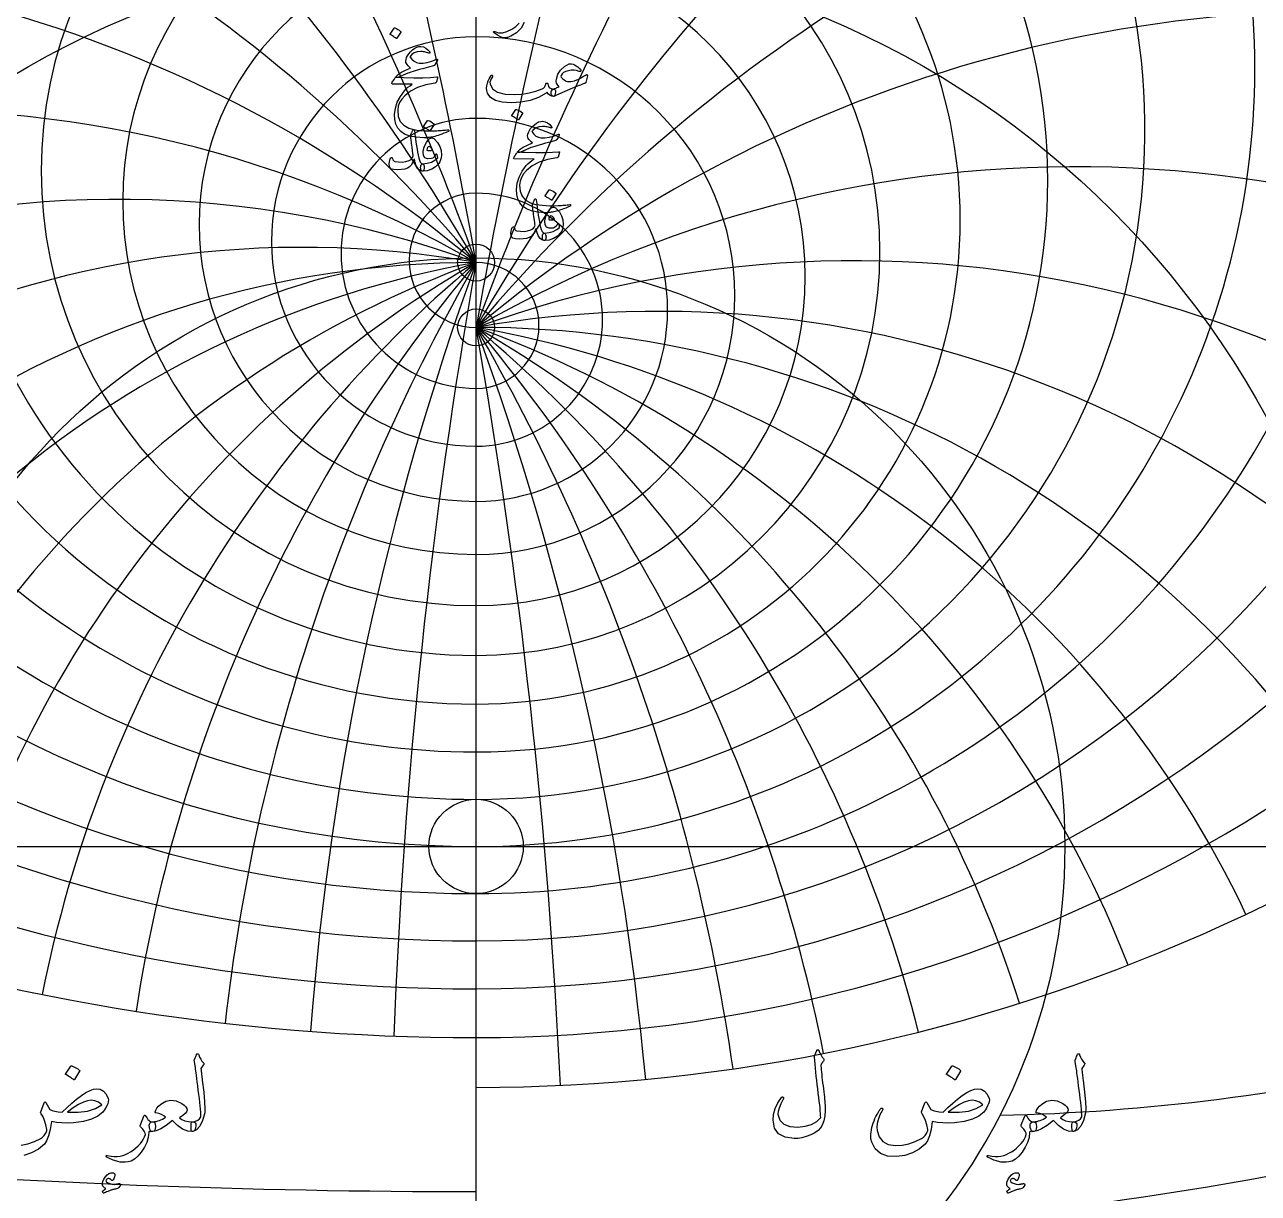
# Model space of a CAD drawing. Header units: millimetres. Extents: x -68 to 68, y -68 to 70.
# Drawn here: x -22 to 38.1, y -16.9 to 40.1 of the extents above; entities that cross this region are included whole.
import ezdxf

# ---------------------------------------------------------------- set-up
doc = ezdxf.new("R2010")
doc.units = ezdxf.units.MM
for name, color, linetype in [('CUT_INNER', 6, 'Continuous'), ('ENGRAVE', 7, 'Continuous'), ('ENGRAVE_FINE', 8, 'Continuous'), ('TEXT', 5, 'Continuous')]:
    doc.layers.add(name, color=color, linetype=linetype)

msp = doc.modelspace()

# ---------------------------------------------------------------- linework, layer by layer
at = {"layer": 'CUT_INNER'}
msp.add_circle((0, 0), 2.3, dxfattribs=at)
at = {"layer": 'ENGRAVE'}
for points in [[(0, -67), (0, 67)], [(0, -67), (0, 67)], [(-67, 0), (0, 0)], [(0, 0), (67, 0)]]:
    msp.add_lwpolyline(points, dxfattribs=at)
for centre, radius in [((0, 0), 67), ((0, 0), 43.8575), ((0, 28.4814), 0.9), ((0, 0), 28.7086), ((0, 25.3211), 0.9)]:
    msp.add_circle(centre, radius, dxfattribs=at)
for centre, radius, start, end in [((0, 37.2405), 30.2941, 104.505507, 270), ((0, 34.9165), 32.6181, 270, 75.563429), ((0, 34.8434), 25.5212, 90, 270), ((0, 32.4871), 27.8775, 270, 90), ((0, 40.2865), 35.6769, 146.343028, 270), ((0, 37.9817), 37.9817, 270, 33.770038), ((0, 32.9555), 21.204, 90, 270), ((0, 30.5529), 23.6066, 270, 90), ((0, 44.1868), 41.8883, 167.806282, 270), ((0, 41.8883), 44.1868, 270, 12.193718), ((0, 31.4794), 17.2293, 90, 270), ((0, 29.0154), 19.6932, 270, 90), ((0, 49.2528), 49.2528, 184.286953, 270), ((0, 30.3464), 13.5111, 90, 270), ((0, 27.8045), 16.053, 270, 90), ((0, 46.948), 51.5576, 270, 355.577514), ((0, 29.508), 9.9814, 90, 270), ((0, 26.8698), 12.6196, 270, 90), ((0, 55.9771), 58.2756, 198.225367, 270), ((0, 28.9308), 6.5843, 90, 270), ((0, 26.1752), 9.3399, 270, 90), ((0, 53.6532), 60.5995, 270, 341.512805), ((0, 28.5927), 3.2716, 90, 270), ((0, 25.6955), 6.1689, 270, 90), ((0, 65.1849), 69.7945, 210.596579, 270), ((0, -19.5266), 48.008, 90, 156), ((0, -19.5266), 48.008, 90, 156), ((0, 25.4139), 3.0674, 270, 90), ((0, 62.8286), 72.1508, 270, 329.039046), ((0, -25.3211), 50.6423, 30, 90), ((0, -25.3211), 50.6423, 30, 90), ((0, 78.366), 85.3124, 221.90416, 270), ((0, 75.9634), 87.715, 270, 317.661513), ((0, 98.5055), 107.8277, 232.445767, 270), ((23.5148, 87.7583), 100.8858, 271.151349, 295.481604)]:
    msp.add_arc(centre, radius, start, end, dxfattribs=at)
at = {"layer": 'ENGRAVE_FINE'}
for centre, radius, start, end in [((-272.2669, -19.5266), 276.4671, 10, 18.091806), ((-272.2669, -19.5266), 276.4671, 10, 18.091806), ((287.2066, -25.3211), 291.6372, 161.709863, 170), ((287.2066, -25.3211), 291.6372, 161.709863, 170), ((-131.9009, -19.5266), 140.366, 20, 36.609636), ((-131.9009, -19.5266), 140.366, 20, 36.609636), ((139.1385, -25.3211), 148.0681, 143.049378, 160), ((139.1385, -25.3211), 148.0681, 143.049378, 160), ((-83.1523, -19.5266), 96.016, 30, 56.062411), ((-83.1523, -19.5266), 96.016, 30, 56.062411), ((87.715, -25.3211), 101.2845, 123.597602, 150), ((87.715, -25.3211), 101.2845, 123.597602, 150), ((-57.2137, -19.5266), 74.6872, 40, 77.154006), ((-57.2137, -19.5266), 74.6872, 40, 77.154006), ((60.3531, -25.3211), 78.7854, 102.828506, 140), ((60.3531, -25.3211), 78.7854, 102.828506, 140), ((-40.2835, -19.5266), 62.67, 50, 100.963041), ((-40.2835, -19.5266), 62.67, 50, 100.963041), ((42.4939, -25.3211), 66.1088, 80.064286, 130), ((42.4939, -25.3211), 66.1088, 80.064286, 130), ((-27.7174, -19.5266), 55.4349, 60, 129.228654), ((-27.7174, -19.5266), 55.4349, 60, 129.228654), ((29.2383, -25.3211), 58.4767, 54.517425, 120), ((29.2383, -25.3211), 58.4767, 54.517425, 120), ((-17.4735, -19.5266), 51.089, 70, 146.227383), ((-17.4735, -19.5266), 51.089, 70, 146.227383), ((-8.4651, -19.5266), 48.7486, 80, 151.570262), ((-8.4651, -19.5266), 48.7486, 80, 151.570262), ((8.4651, -19.5266), 48.7486, 100, 159.774566), ((8.4651, -19.5266), 48.7486, 100, 159.774566), ((17.4735, -19.5266), 51.089, 110, 163.069198), ((17.4735, -19.5266), 51.089, 110, 163.069198), ((27.7174, -19.5266), 55.4349, 120, 166.007335), ((27.7174, -19.5266), 55.4349, 120, 166.007335), ((40.2835, -19.5266), 62.67, 130, 168.679033), ((40.2835, -19.5266), 62.67, 130, 168.679033), ((57.2137, -19.5266), 74.6872, 140, 171.152332), ((57.2137, -19.5266), 74.6872, 140, 171.152332), ((83.1523, -19.5266), 96.016, 150, 173.480554), ((83.1523, -19.5266), 96.016, 150, 173.480554), ((131.9009, -19.5266), 140.366, 160, 175.70718), ((131.9009, -19.5266), 140.366, 160, 175.70718), ((272.2669, -19.5266), 276.4671, 170, 177.869268), ((272.2669, -19.5266), 276.4671, 170, 177.869268), ((18.4323, -25.3211), 53.8924, 41.880809, 110), ((18.4323, -25.3211), 53.8924, 41.880809, 110), ((8.9296, -25.3211), 51.4235, 35.419624, 100), ((8.9296, -25.3211), 51.4235, 35.419624, 100), ((-287.2066, -25.3211), 291.6372, 2.685823, 10), ((-139.1385, -25.3211), 148.0681, 5.410047, 20), ((-87.715, -25.3211), 101.2845, 8.213211, 30), ((-60.3531, -25.3211), 78.7854, 11.140372, 40), ((-42.4939, -25.3211), 66.1088, 14.244026, 50), ((-29.2383, -25.3211), 58.4767, 17.587954, 60), ((-18.4323, -25.3211), 53.8924, 21.252599, 70), ((-8.9296, -25.3211), 51.4235, 25.342886, 80), ((-8.9296, -25.3211), 51.4235, 25.342886, 80), ((-18.4323, -25.3211), 53.8924, 21.252599, 70), ((-29.2383, -25.3211), 58.4767, 17.587954, 60), ((-42.4939, -25.3211), 66.1088, 14.244026, 50), ((-60.3531, -25.3211), 78.7854, 11.140372, 40), ((-87.715, -25.3211), 101.2845, 8.213211, 30), ((-139.1385, -25.3211), 148.0681, 5.410047, 20), ((-287.2066, -25.3211), 291.6372, 2.685823, 10), ((0, 198.8748), 218.4014, 270, 287.690147), ((0, 410.0077), 426.843, 261.109199, 270)]:
    msp.add_arc(centre, radius, start, end, dxfattribs=at)
at = {"layer": 'TEXT'}
for points in [[(-3.9959, 39.9193), (-3.9909, 39.9243), (-3.984, 39.9272), (-3.975, 39.9282), (-3.964, 39.9272), (-3.8864, 39.8958), (-3.8133, 39.8574), (-3.7447, 39.812), (-3.6806, 39.7596), (-3.6743, 39.7516), (-3.6716, 39.7436), (-3.6723, 39.7356), (-3.6766, 39.7276), (-3.8642, 39.4243), (-3.8712, 39.417), (-3.8802, 39.4153), (-3.8911, 39.419), (-3.9041, 39.4283), (-3.9153, 39.4362), (-3.9331, 39.4482), (-3.9573, 39.4642), (-3.9879, 39.4841), (-4.0256, 39.5081), (-4.0708, 39.536), (-4.1234, 39.568), (-4.1835, 39.6039), (-4.1915, 39.6099), (-4.1955, 39.6159), (-4.1955, 39.6219), (-4.1915, 39.6278)], [(-1.8902, 38.392), (-1.8869, 38.3638), (-1.9052, 38.3111), (-1.9448, 38.234), (-2.0059, 38.1325), (-2.0189, 38.116), (-2.0339, 38.1025), (-2.0509, 38.0921), (-2.0698, 38.0846), (-2.3253, 38.0142), (-2.5528, 37.9508), (-2.7524, 37.8945), (-2.9241, 37.8451), (-3.0678, 37.8029), (-3.1836, 37.7682), (-3.2714, 37.741), (-3.3313, 37.7213), (-3.8143, 37.5057), (-3.8482, 37.5032), (-3.8742, 37.5077), (-3.8921, 37.5192), (-3.9021, 37.5377), (-3.9024, 37.5444), (-3.8991, 37.5526), (-3.8924, 37.5624), (-3.8822, 37.5736), (-3.7839, 37.6659), (-3.6367, 37.7632), (-3.4405, 37.8655), (-3.1955, 37.9728), (-3.2622, 38.0297), (-3.3183, 38.0846), (-3.364, 38.1375), (-3.3991, 38.1884), (-3.4208, 38.244), (-3.4261, 38.3111), (-3.4149, 38.3897), (-3.3872, 38.4798), (-3.3422, 38.5736), (-3.2794, 38.6674), (-3.1985, 38.7612), (-3.0997, 38.855), (-2.9922, 38.9361), (-2.8892, 38.9917), (-2.7906, 39.0219), (-2.6966, 39.0267), (-2.5691, 39.001), (-2.454, 38.9478), (-2.3515, 38.8672), (-2.2614, 38.7592), (-2.2534, 38.7457), (-2.2495, 38.7333), (-2.2495, 38.7218), (-2.2534, 38.7113), (-2.2622, 38.7016), (-2.2724, 38.6963), (-2.2841, 38.6956), (-2.2974, 38.6993), (-2.3561, 38.718), (-2.4126, 38.7343), (-2.4669, 38.748), (-2.5189, 38.7592), (-2.5684, 38.7677), (-2.6152, 38.7732), (-2.6593, 38.7757), (-2.7005, 38.7752), (-2.8724, 38.755), (-3.0169, 38.7063), (-3.1339, 38.6292), (-3.2235, 38.5237), (-3.1282, 38.3982), (-3.0219, 38.3051), (-2.9046, 38.2445), (-2.7764, 38.2163), (-2.5855, 38.2143), (-2.3802, 38.2442), (-2.1604, 38.3061), (-1.9261, 38.3999), (-1.9164, 38.4024), (-1.9071, 38.4019), (-1.8984, 38.3984), (-1.8902, 38.392)], [(5.433, 37.5896), (5.3532, 37.2702), (5.3442, 37.2547), (5.3292, 37.2403), (5.3083, 37.2268), (5.2813, 37.2143), (5.2216, 37.1932), (5.1581, 37.1699), (5.0908, 37.1443), (5.0199, 37.1165), (4.9451, 37.0867), (4.8667, 37.0552), (4.7845, 37.0218), (4.6985, 36.9868), (3.7804, 36.5876), (3.7384, 36.5968), (3.7045, 36.6245), (3.6786, 36.6707), (3.6606, 36.7353), (3.6576, 36.8039), (3.6766, 36.862), (3.7175, 36.9097), (3.7804, 36.9469), (3.7882, 36.9505), (3.8038, 36.9573), (3.8271, 36.9675), (3.8582, 36.9808), (3.8968, 36.9971), (3.9425, 37.0162), (3.9956, 37.0381), (4.0558, 37.0626), (3.9782, 37.1422), (3.9291, 37.2293), (3.9084, 37.3239), (3.9161, 37.4259), (3.9929, 37.6687), (4.1237, 37.874), (4.3083, 38.0419), (4.5468, 38.1724), (4.599, 38.1846), (4.6596, 38.1814), (4.7287, 38.1627), (4.8063, 38.1285), (4.8869, 38.0818), (4.961, 38.0297), (5.0286, 37.972), (5.0897, 37.9089), (5.1069, 37.8857), (5.1147, 37.864), (5.1129, 37.8438), (5.1017, 37.8251), (5.0847, 37.8106), (5.0658, 37.8031), (5.0448, 37.8026), (5.0219, 37.8091), (4.9023, 37.8468), (4.7754, 37.864), (4.6409, 37.8608), (4.4989, 37.8371), (4.3704, 37.7986), (4.2684, 37.7473), (4.1928, 37.6829), (4.1436, 37.6055), (4.1386, 37.5711), (4.1516, 37.5317), (4.1826, 37.4873), (4.2315, 37.4379), (4.2873, 37.393), (4.3432, 37.358), (4.3991, 37.3331), (4.455, 37.3181), (4.6224, 37.3139), (4.8013, 37.3491), (4.9917, 37.4237), (5.1935, 37.5377), (5.2152, 37.5514), (5.2364, 37.5646), (5.2571, 37.5773), (5.2773, 37.5896), (5.2968, 37.601), (5.3153, 37.6115), (5.3327, 37.621), (5.3492, 37.6295), (5.3949, 37.6509), (5.424, 37.6514), (5.4368, 37.631), (5.433, 37.5896)], [(-3.5468, 37.5177), (-3.0346, 37.4998), (-2.5918, 37.4978), (-2.2183, 37.5117), (-1.9141, 37.5417), (-1.9048, 37.5428), (-1.8967, 37.5422), (-1.8898, 37.5398), (-1.8842, 37.5357), (-1.8801, 37.5301), (-1.8777, 37.5232), (-1.8771, 37.5151), (-1.8782, 37.5057), (-1.8861, 37.4693), (-1.8937, 37.4359), (-1.901, 37.4054), (-1.9081, 37.378), (-1.915, 37.3535), (-1.9216, 37.3321), (-1.928, 37.3136), (-1.9341, 37.2982), (-1.9471, 37.2735), (-1.962, 37.2552), (-1.979, 37.2435), (-1.998, 37.2383), (-2.459, 37.1547), (-2.8602, 37.0237), (-3.2015, 36.8453), (-3.483, 36.6195), (-3.6252, 36.4571), (-3.7285, 36.2852), (-3.7928, 36.1038), (-3.8183, 35.913), (-3.7938, 35.6133), (-3.6965, 35.3691), (-3.5264, 35.1802), (-3.2834, 35.0467), (-3.1574, 35.0063), (-3.0189, 34.9729), (-2.868, 34.9464), (-2.7045, 34.927), (-2.5289, 34.9142), (-2.3413, 34.908), (-2.1417, 34.9082), (-1.9301, 34.915), (-1.8549, 34.9192), (-1.7809, 34.924), (-1.7082, 34.9292), (-1.6367, 34.9349), (-1.567, 34.9412), (-1.4995, 34.9479), (-1.4342, 34.9551), (-1.3712, 34.9629), (-1.352, 34.9639), (-1.3383, 34.9589), (-1.3301, 34.9479), (-1.3273, 34.9309), (-1.3288, 34.9112), (-1.3333, 34.896), (-1.3408, 34.8853), (-1.3513, 34.879), (-1.464, 34.8314), (-1.5708, 34.7882), (-1.6716, 34.7496), (-1.7664, 34.7154), (-1.855, 34.6854), (-1.9371, 34.6595), (-2.0127, 34.6375), (-2.0818, 34.6196), (-2.1468, 34.6063), (-2.21, 34.5946), (-2.2715, 34.5844), (-2.3313, 34.5757), (-2.3895, 34.5689), (-2.4466, 34.5647), (-2.5023, 34.5629), (-2.5568, 34.5637), (-2.9291, 34.5926), (-3.2395, 34.6555), (-3.488, 34.7523), (-3.6746, 34.883), (-3.8115, 35.0465), (-3.9071, 35.2373), (-3.9612, 35.4556), (-3.974, 35.7014), (-3.9348, 36.0063), (-3.8412, 36.3022), (-3.6933, 36.5891), (-3.4909, 36.867), (-3.4119, 36.9511), (-3.3223, 37.0317), (-3.2222, 37.1088), (-3.1117, 37.1824), (-4.0778, 37.1904), (-4.101, 37.2004), (-4.1107, 37.2183), (-4.107, 37.2443), (-4.0897, 37.2782), (-4.0573, 37.3276), (-4.0279, 37.372), (-4.0014, 37.4114), (-3.978, 37.4459), (-3.9575, 37.4751), (-3.94, 37.4988), (-3.9256, 37.517), (-3.9141, 37.5297), (-3.8881, 37.5319), (-3.8183, 37.5307), (-3.7045, 37.5259), (-3.5468, 37.5177)], [(0.7345, 37.6015), (0.7487, 37.617), (0.7635, 37.6235), (0.7787, 37.621), (0.7944, 37.6095), (0.8064, 37.5946), (0.8104, 37.5776), (0.8064, 37.5586), (0.7944, 37.5377), (0.7335, 37.4434), (0.6946, 37.356), (0.6776, 37.2757), (0.6826, 37.2024), (0.8076, 36.9613), (1.0509, 36.7932), (1.4124, 36.6979), (1.8922, 36.6754), (2.2482, 36.7016), (2.5898, 36.7563), (2.9169, 36.8393), (3.2295, 36.9509), (3.2846, 36.9835), (3.3303, 37.0337), (3.3664, 37.1013), (3.3931, 37.1864), (3.4021, 37.2106), (3.4171, 37.2273), (3.4381, 37.2365), (3.465, 37.2383), (3.4842, 37.23), (3.4979, 37.2133), (3.5062, 37.1881), (3.5089, 37.1545), (3.5276, 37.0711), (3.5798, 37.0087), (3.6653, 36.9673), (3.7844, 36.9469), (3.8273, 36.9374), (3.8562, 36.9129), (3.8712, 36.8735), (3.8722, 36.8191), (3.8577, 36.7178), (3.8382, 36.6455), (3.8138, 36.6021), (3.7844, 36.5876), (3.6968, 36.5991), (3.6137, 36.6335), (3.5351, 36.6909), (3.461, 36.7712), (3.4548, 36.7745), (3.444, 36.7722), (3.4288, 36.7645), (3.4091, 36.7513), (3.0369, 36.5417), (2.6307, 36.392), (2.1906, 36.3022), (1.7165, 36.2722), (1.2784, 36.3022), (0.9381, 36.392), (0.6956, 36.5417), (0.5509, 36.7513), (0.518, 36.8683), (0.507, 36.9878), (0.518, 37.1098), (0.5509, 37.2343), (0.5953, 37.3501), (0.6407, 37.4499), (0.6871, 37.5337), (0.7345, 37.6015)], [(1.9441, 35.9449), (1.9491, 35.9499), (1.956, 35.9529), (1.965, 35.9539), (1.976, 35.9529), (2.0536, 35.9214), (2.1267, 35.883), (2.1953, 35.8376), (2.2594, 35.7852), (2.2657, 35.7772), (2.2684, 35.7692), (2.2677, 35.7613), (2.2634, 35.7533), (2.0758, 35.4499), (2.0688, 35.4427), (2.0598, 35.4409), (2.0489, 35.4447), (2.0359, 35.4539), (2.0247, 35.4619), (2.0069, 35.4738), (1.9827, 35.4898), (1.9521, 35.5098), (1.9144, 35.5337), (1.8692, 35.5617), (1.8166, 35.5936), (1.7565, 35.6295), (1.7485, 35.6355), (1.7445, 35.6415), (1.7445, 35.6475), (1.7485, 35.6535)], [(-2.6187, 33.2961), (-2.5898, 33.2821), (-2.5668, 33.2602), (-2.5498, 33.2302), (-2.5389, 33.1923), (-2.5316, 33.1454), (-2.5299, 33.1005), (-2.5336, 33.0576), (-2.5429, 33.0167), (-2.5566, 32.9817), (-2.5738, 32.9568), (-2.5945, 32.9418), (-2.6187, 32.9368), (-2.7382, 32.97), (-2.8373, 33.0536), (-2.9159, 33.1876), (-2.974, 33.372), (-2.9815, 33.4038), (-2.988, 33.4313), (-2.9935, 33.4547), (-2.9979, 33.4737), (-3.0014, 33.4886), (-3.0039, 33.4992), (-3.0054, 33.5056), (-3.0059, 33.5077), (-3.0119, 33.5194), (-3.0179, 33.5226), (-3.0239, 33.5174), (-3.0299, 33.5037), (-3.0977, 33.3505), (-3.1736, 33.2302), (-3.2574, 33.1429), (-3.3492, 33.0885), (-3.4825, 33.0466), (-3.6386, 33.0207), (-3.8178, 33.0107), (-4.0199, 33.0167), (-4.1549, 33.0583), (-4.2285, 33.1594), (-4.2407, 33.3198), (-4.1915, 33.5396), (-4.1803, 33.5661), (-4.1666, 33.5855), (-4.1504, 33.598), (-4.1317, 33.6035), (-4.1132, 33.6017), (-4.0977, 33.5925), (-4.0852, 33.5758), (-4.0758, 33.5516), (-4.0556, 33.4999), (-4.0309, 33.4608), (-4.0017, 33.4341), (-3.968, 33.4199), (-3.7791, 33.3909), (-3.5997, 33.3879), (-3.4298, 33.4109), (-3.2694, 33.4598), (-3.1998, 33.4962), (-3.1427, 33.5456), (-3.098, 33.608), (-3.0658, 33.6833), (-3.0678, 33.719), (-3.0778, 33.8021), (-3.0957, 33.9326), (-3.1217, 34.1105), (-3.1349, 34.2056), (-3.1466, 34.2916), (-3.1569, 34.3683), (-3.1656, 34.4358), (-3.1731, 34.4936), (-3.1796, 34.5411), (-3.1851, 34.5784), (-3.1896, 34.6055), (-3.1933, 34.6469), (-3.1926, 34.6833), (-3.1873, 34.7147), (-3.1776, 34.7412), (-3.1621, 34.774), (-3.1476, 34.8046), (-3.1342, 34.8329), (-3.1217, 34.8589), (-3.1105, 34.8828), (-3.1007, 34.9044), (-3.0925, 34.9237), (-3.0858, 34.9408), (-3.0788, 34.9545), (-3.0698, 34.9637), (-3.0588, 34.9685), (-3.0458, 34.9687), (-3.0316, 34.9632), (-3.0209, 34.9548), (-3.0137, 34.9433), (-3.0099, 34.9288), (-2.9856, 34.7246), (-2.9605, 34.5311), (-2.9347, 34.3484), (-2.9081, 34.1763), (-2.8811, 34.015), (-2.8537, 33.8645), (-2.8262, 33.7246), (-2.7983, 33.5955), (-2.7647, 33.475), (-2.7235, 33.3849), (-2.6748, 33.3253), (-2.6187, 33.2961)], [(-2.3712, 35.4118), (-2.3662, 35.4168), (-2.3592, 35.4198), (-2.3503, 35.4208), (-2.3393, 35.4198), (-2.2617, 35.3884), (-2.1886, 35.35), (-2.12, 35.3045), (-2.0558, 35.2522), (-2.0496, 35.2442), (-2.0469, 35.2362), (-2.0476, 35.2282), (-2.0519, 35.2202), (-2.2395, 34.9168), (-2.2465, 34.9096), (-2.2554, 34.9079), (-2.2664, 34.9116), (-2.2794, 34.9208), (-2.2906, 34.9288), (-2.3083, 34.9408), (-2.3325, 34.9568), (-2.3632, 34.9767), (-2.4009, 35.0007), (-2.4461, 35.0286), (-2.4987, 35.0605), (-2.5588, 35.0965), (-2.5668, 35.1025), (-2.5708, 35.1084), (-2.5708, 35.1144), (-2.5668, 35.1204)], [(4.0498, 34.7412), (4.0531, 34.713), (4.0348, 34.6604), (3.9952, 34.5833), (3.9341, 34.4817), (3.9211, 34.4652), (3.9061, 34.4518), (3.8891, 34.4413), (3.8702, 34.4338), (3.6147, 34.3634), (3.3872, 34.3001), (3.1876, 34.2437), (3.0159, 34.1943), (2.8722, 34.1521), (2.7564, 34.1174), (2.6686, 34.0903), (2.6087, 34.0705), (2.1257, 33.855), (2.0918, 33.8525), (2.0658, 33.857), (2.0479, 33.8684), (2.0379, 33.8869), (2.0376, 33.8936), (2.0409, 33.9019), (2.0476, 33.9116), (2.0578, 33.9228), (2.1561, 34.0152), (2.3033, 34.1125), (2.4995, 34.2148), (2.7445, 34.322), (2.6778, 34.3789), (2.6217, 34.4338), (2.576, 34.4867), (2.5409, 34.5376), (2.5192, 34.5932), (2.5139, 34.6604), (2.5251, 34.7389), (2.5528, 34.829), (2.5978, 34.9228), (2.6606, 35.0166), (2.7415, 35.1104), (2.8403, 35.2043), (2.9478, 35.2853), (3.0508, 35.341), (3.1494, 35.3712), (3.2434, 35.3759), (3.3709, 35.3502), (3.486, 35.2971), (3.5885, 35.2165), (3.6786, 35.1084), (3.6866, 35.095), (3.6905, 35.0825), (3.6905, 35.071), (3.6866, 35.0605), (3.6778, 35.0508), (3.6676, 35.0456), (3.6559, 35.0448), (3.6426, 35.0486), (3.5839, 35.0673), (3.5274, 35.0835), (3.4731, 35.0972), (3.4211, 35.1084), (3.3716, 35.1169), (3.3248, 35.1224), (3.2807, 35.1249), (3.2395, 35.1244), (3.0676, 35.1042), (2.9231, 35.0556), (2.8061, 34.9785), (2.7165, 34.8729), (2.8118, 34.7474), (2.9181, 34.6544), (3.0354, 34.5937), (3.1636, 34.5655), (3.3545, 34.5635), (3.5598, 34.5935), (3.7796, 34.6554), (4.0139, 34.7492), (4.0236, 34.7517), (4.0329, 34.7512), (4.0416, 34.7477), (4.0498, 34.7412)], [(-2.1596, 34.5695), (-2.1322, 34.5655), (-2.1018, 34.5536), (-2.0683, 34.5336), (-2.0319, 34.5057), (-1.876, 34.3395), (-1.7674, 34.1524), (-1.7063, 33.9443), (-1.6926, 33.7153), (-1.7048, 33.596), (-1.7295, 33.4897), (-1.7667, 33.3964), (-1.8163, 33.3161), (-1.9773, 33.1502), (-2.1646, 33.0316), (-2.3784, 32.9605), (-2.6187, 32.9368), (-2.6429, 32.9426), (-2.6636, 32.9598), (-2.6808, 32.9885), (-2.6946, 33.0286), (-2.6997, 33.0509), (-2.703, 33.0736), (-2.7047, 33.0968), (-2.7045, 33.1205), (-2.7032, 33.1439), (-2.701, 33.1664), (-2.6982, 33.1878), (-2.6946, 33.2083), (-2.6838, 33.2437), (-2.6676, 33.2702), (-2.6459, 33.2876), (-2.6187, 33.2961), (-2.3847, 33.3275), (-2.1816, 33.3859), (-2.0094, 33.4713), (-1.8682, 33.5835), (-1.875, 33.6397), (-1.8832, 33.6843), (-1.8929, 33.7175), (-1.9042, 33.7392), (-1.9176, 33.7579), (-1.9301, 33.7701), (-1.9416, 33.7759), (-1.9521, 33.7751), (-1.9593, 33.7726), (-1.965, 33.7692), (-1.9693, 33.7647), (-1.972, 33.7592), (-2.0104, 33.6803), (-2.0578, 33.6195), (-2.1142, 33.5765), (-2.1796, 33.5516), (-2.3695, 33.5369), (-2.4999, 33.5885), (-2.5711, 33.7065), (-2.5828, 33.8909), (-2.5668, 33.9967), (-2.5349, 34.1065), (-2.487, 34.2202), (-2.4231, 34.338), (-2.3557, 34.4393), (-2.2894, 34.5117), (-2.224, 34.5551), (-2.1596, 34.5695)], [(-2.2914, 34.1384), (-2.331, 34.1272), (-2.3622, 34.0975), (-2.3849, 34.0493), (-2.3992, 33.9827), (-2.3989, 33.9722), (-2.3982, 33.9648), (-2.3969, 33.9603), (-2.3952, 33.9588), (-2.355, 33.949), (-2.3143, 33.9438), (-2.2732, 33.943), (-2.2315, 33.9468), (-2.1948, 33.9545), (-2.1646, 33.9658), (-2.1409, 33.9805), (-2.1237, 33.9987), (-2.1686, 34.0628), (-2.2115, 34.1075), (-2.2524, 34.1327), (-2.2914, 34.1384)], [(2.3932, 33.867), (2.9054, 33.849), (3.3482, 33.847), (3.7217, 33.861), (4.0259, 33.8909), (4.0352, 33.892), (4.0433, 33.8914), (4.0502, 33.889), (4.0558, 33.8849), (4.0599, 33.8793), (4.0623, 33.8724), (4.0629, 33.8643), (4.0618, 33.855), (4.0539, 33.8186), (4.0463, 33.7851), (4.039, 33.7547), (4.0319, 33.7272), (4.025, 33.7028), (4.0184, 33.6813), (4.012, 33.6629), (4.0059, 33.6474), (3.9929, 33.6227), (3.978, 33.6045), (3.961, 33.5928), (3.942, 33.5875), (3.481, 33.5039), (3.0798, 33.373), (2.7385, 33.1946), (2.457, 32.9688), (2.3148, 32.8063), (2.2115, 32.6344), (2.1472, 32.4531), (2.1217, 32.2622), (2.1462, 31.9626), (2.2435, 31.7183), (2.4136, 31.5294), (2.6566, 31.3959), (2.7826, 31.3555), (2.9211, 31.3221), (3.072, 31.2956), (3.2355, 31.2762), (3.4111, 31.2635), (3.5987, 31.2572), (3.7983, 31.2575), (4.0099, 31.2642), (4.0851, 31.2685), (4.1591, 31.2732), (4.2318, 31.2784), (4.3033, 31.2842), (4.373, 31.2904), (4.4405, 31.2971), (4.5058, 31.3044), (4.5688, 31.3121), (4.588, 31.3131), (4.6017, 31.3081), (4.6099, 31.2971), (4.6127, 31.2802), (4.6112, 31.2605), (4.6067, 31.2452), (4.5992, 31.2345), (4.5887, 31.2283), (4.476, 31.1806), (4.3692, 31.1375), (4.2684, 31.0988), (4.1736, 31.0646), (4.085, 31.0347), (4.0029, 31.0087), (3.9273, 30.9868), (3.8582, 30.9688), (3.7932, 30.9556), (3.73, 30.9439), (3.6685, 30.9336), (3.6087, 30.9249), (3.5505, 30.9182), (3.4934, 30.9139), (3.4377, 30.9122), (3.3832, 30.9129), (3.0109, 30.9419), (2.7005, 31.0047), (2.452, 31.1015), (2.2654, 31.2323), (2.1285, 31.3957), (2.0329, 31.5866), (1.9788, 31.8049), (1.966, 32.0506), (2.0052, 32.3555), (2.0988, 32.6514), (2.2467, 32.9383), (2.4491, 33.2163), (2.5281, 33.3003), (2.6177, 33.3809), (2.7178, 33.458), (2.8283, 33.5316), (1.8622, 33.5396), (1.839, 33.5496), (1.8293, 33.5676), (1.833, 33.5935), (1.8503, 33.6274), (1.8827, 33.6768), (1.9121, 33.7212), (1.9386, 33.7607), (1.962, 33.7951), (1.9825, 33.8243), (2, 33.848), (2.0144, 33.8662), (2.0259, 33.8789), (2.0519, 33.8812), (2.1217, 33.8799), (2.2355, 33.8752), (2.3932, 33.867)], [(3.5688, 32.0289), (3.5738, 32.0339), (3.5808, 32.0369), (3.5897, 32.0379), (3.6007, 32.0369), (3.6783, 32.0054), (3.7514, 31.967), (3.82, 31.9216), (3.8842, 31.8692), (3.8904, 31.8612), (3.8931, 31.8532), (3.8924, 31.8453), (3.8881, 31.8373), (3.7005, 31.5339), (3.6935, 31.5267), (3.6846, 31.5249), (3.6736, 31.5286), (3.6606, 31.5379), (3.6494, 31.5459), (3.6317, 31.5578), (3.6075, 31.5738), (3.5768, 31.5938), (3.5391, 31.6177), (3.4939, 31.6457), (3.4413, 31.6776), (3.3812, 31.7135), (3.3732, 31.7195), (3.3692, 31.7255), (3.3692, 31.7315), (3.3732, 31.7375)], [(3.3213, 29.9132), (3.3502, 29.8992), (3.3732, 29.8772), (3.3902, 29.8473), (3.4011, 29.8094), (3.4084, 29.7625), (3.4101, 29.7176), (3.4064, 29.6746), (3.3971, 29.6337), (3.3834, 29.5988), (3.3662, 29.5738), (3.3455, 29.5589), (3.3213, 29.5539), (3.2018, 29.5871), (3.1027, 29.6707), (3.0241, 29.8046), (2.966, 29.989), (2.9585, 30.0208), (2.952, 30.0484), (2.9465, 30.0717), (2.9421, 30.0908), (2.9386, 30.1056), (2.9361, 30.1163), (2.9346, 30.1226), (2.9341, 30.1247), (2.9281, 30.1365), (2.9221, 30.1397), (2.9161, 30.1345), (2.9101, 30.1207), (2.8423, 29.9676), (2.7664, 29.8473), (2.6826, 29.76), (2.5908, 29.7056), (2.4575, 29.6637), (2.3014, 29.6377), (2.1222, 29.6277), (1.9201, 29.6337), (1.7851, 29.6754), (1.7115, 29.7764), (1.6993, 29.9369), (1.7485, 30.1567), (1.7597, 30.1831), (1.7734, 30.2026), (1.7896, 30.2151), (1.8083, 30.2205), (1.8268, 30.2188), (1.8423, 30.2096), (1.8548, 30.1928), (1.8642, 30.1686), (1.8844, 30.117), (1.9091, 30.0778), (1.9383, 30.0511), (1.972, 30.0369), (2.1609, 30.008), (2.3403, 30.005), (2.5102, 30.0279), (2.6706, 30.0768), (2.7402, 30.1133), (2.7973, 30.1627), (2.842, 30.225), (2.8742, 30.3004), (2.8722, 30.3361), (2.8622, 30.4191), (2.8443, 30.5496), (2.8183, 30.7275), (2.8051, 30.8227), (2.7934, 30.9087), (2.7831, 30.9854), (2.7744, 31.0529), (2.7669, 31.1106), (2.7604, 31.1581), (2.7549, 31.1954), (2.7504, 31.2225), (2.7467, 31.2639), (2.7474, 31.3004), (2.7527, 31.3318), (2.7624, 31.3582), (2.7779, 31.3911), (2.7924, 31.4216), (2.8058, 31.4499), (2.8183, 31.476), (2.8295, 31.4998), (2.8393, 31.5214), (2.8475, 31.5407), (2.8542, 31.5578), (2.8612, 31.5716), (2.8702, 31.5808), (2.8812, 31.5855), (2.8942, 31.5858), (2.9084, 31.5803), (2.9191, 31.5718), (2.9263, 31.5603), (2.9301, 31.5459), (2.9544, 31.3417), (2.9795, 31.1482), (3.0053, 30.9654), (3.0319, 30.7934), (3.0589, 30.6321), (3.0863, 30.4815), (3.1138, 30.3417), (3.1417, 30.2126), (3.1753, 30.0921), (3.2165, 30.002), (3.2652, 29.9424), (3.3213, 29.9132)], [(3.7804, 31.1866), (3.8078, 31.1826), (3.8382, 31.1706), (3.8717, 31.1507), (3.9081, 31.1227), (4.064, 30.9566), (4.1726, 30.7694), (4.2337, 30.5614), (4.2474, 30.3323), (4.2352, 30.2131), (4.2105, 30.1068), (4.1733, 30.0135), (4.1237, 29.9331), (3.9627, 29.7672), (3.7754, 29.6487), (3.5616, 29.5776), (3.3213, 29.5539), (3.2971, 29.5596), (3.2764, 29.5768), (3.2592, 29.6055), (3.2454, 29.6457), (3.2403, 29.6679), (3.237, 29.6906), (3.2353, 29.7138), (3.2355, 29.7375), (3.2368, 29.761), (3.239, 29.7834), (3.2418, 29.8049), (3.2454, 29.8253), (3.2562, 29.8608), (3.2724, 29.8872), (3.2941, 29.9047), (3.3213, 29.9132), (3.5553, 29.9446), (3.7584, 30.003), (3.9306, 30.0883), (4.0718, 30.2006), (4.065, 30.2567), (4.0568, 30.3014), (4.0471, 30.3346), (4.0358, 30.3563), (4.0224, 30.375), (4.0099, 30.3872), (3.9984, 30.3929), (3.9879, 30.3922), (3.9807, 30.3897), (3.975, 30.3862), (3.9707, 30.3817), (3.968, 30.3762), (3.9296, 30.2974), (3.8822, 30.2365), (3.8258, 30.1936), (3.7604, 30.1686), (3.5705, 30.1539), (3.4401, 30.2056), (3.3689, 30.3236), (3.3572, 30.508), (3.3732, 30.6137), (3.4051, 30.7235), (3.453, 30.8373), (3.5169, 30.9551), (3.5843, 31.0564), (3.6506, 31.1287), (3.716, 31.1721), (3.7804, 31.1866)], [(3.6486, 30.7555), (3.609, 30.7442), (3.5778, 30.7145), (3.5551, 30.6664), (3.5408, 30.5998), (3.5411, 30.5893), (3.5418, 30.5818), (3.5431, 30.5773), (3.5448, 30.5758), (3.585, 30.5661), (3.6257, 30.5609), (3.6668, 30.5601), (3.7085, 30.5638), (3.7452, 30.5716), (3.7754, 30.5828), (3.7991, 30.5975), (3.8163, 30.6157), (3.7714, 30.6799), (3.7285, 30.7245), (3.6876, 30.7497), (3.6486, 30.7555)], [(-13.7349, -10.396), (-13.699, -10.3092), (-13.671, -10.2403), (-13.6511, -10.1894), (-13.6391, -10.1565), (-13.6298, -10.1355), (-13.6178, -10.1205), (-13.6032, -10.1116), (-13.5859, -10.1086), (-13.5663, -10.1119), (-13.55, -10.1219), (-13.537, -10.1385), (-13.5273, -10.1618), (-13.4831, -10.2759), (-13.4302, -10.3787), (-13.3687, -10.4702), (-13.2985, -10.5503), (-13.2788, -10.576), (-13.2732, -10.6049), (-13.2815, -10.6372), (-13.3038, -10.6728), (-13.4209, -10.8378), (-13.4129, -10.9116), (-13.4049, -10.9841), (-13.3969, -11.0553), (-13.389, -11.1252), (-13.381, -11.1937), (-13.373, -11.2609), (-13.365, -11.3268), (-13.357, -11.3913), (-13.2835, -11.9888), (-13.2386, -12.4558), (-13.2223, -12.7925), (-13.2346, -12.9987), (-13.3351, -13.373), (-13.4661, -13.6494), (-13.6278, -13.8281), (-13.8201, -13.9089), (-13.8254, -13.9089), (-13.8307, -13.9089), (-13.836, -13.9089), (-13.8414, -13.9089), (-13.873, -13.879), (-13.8933, -13.8104), (-13.9022, -13.7033), (-13.8999, -13.5576), (-13.8949, -13.5037), (-13.88, -13.4645), (-13.855, -13.4398), (-13.8201, -13.4299), (-13.685, -13.4029), (-13.5726, -13.354), (-13.4828, -13.2832), (-13.4156, -13.1903), (-13.4201, -13.0789), (-13.4282, -12.9522), (-13.44, -12.8101), (-13.4555, -12.6528), (-13.4743, -12.4808), (-13.4961, -12.2948), (-13.5209, -12.0949), (-13.5486, -11.881), (-13.5742, -11.6707), (-13.5979, -11.4818), (-13.6195, -11.3141), (-13.6391, -11.1678), (-13.6561, -11.0427), (-13.6697, -10.9389), (-13.68, -10.8564), (-13.687, -10.7952), (-13.7402, -10.4918), (-13.7419, -10.4619), (-13.7416, -10.4359), (-13.7392, -10.414), (-13.7349, -10.396)], [(16.6144, -9.9489), (16.6238, -9.9326), (16.6357, -9.9209), (16.6504, -9.914), (16.6677, -9.9116), (16.685, -9.9146), (16.6996, -9.9236), (16.7116, -9.9386), (16.7209, -9.9595), (16.7705, -10.0816), (16.8233, -10.1871), (16.8796, -10.2759), (16.9391, -10.3481), (16.9567, -10.374), (16.9617, -10.404), (16.9541, -10.4379), (16.9338, -10.4758), (16.9208, -10.4941), (16.9085, -10.5118), (16.8969, -10.5287), (16.8859, -10.545), (16.8756, -10.5603), (16.8659, -10.5743), (16.8569, -10.5869), (16.8486, -10.5982), (16.8347, -10.6189), (16.8247, -10.6435), (16.8187, -10.6721), (16.8167, -10.7047), (16.823, -10.7967), (16.8313, -10.897), (16.8416, -11.0056), (16.854, -11.1225), (16.8679, -11.2478), (16.8832, -11.3813), (16.8999, -11.5232), (16.9178, -11.6734), (16.9379, -11.8233), (16.9557, -11.9642), (16.9712, -12.0961), (16.9844, -12.219), (16.9955, -12.3332), (17.005, -12.4392), (17.0128, -12.5368), (17.019, -12.6261), (17.0259, -12.8906), (17.0043, -13.1411), (16.9541, -13.3776), (16.8752, -13.6002), (16.7984, -13.7309), (16.6796, -13.8517), (16.519, -13.9625), (16.3164, -14.0632), (16.0968, -14.1467), (15.8906, -14.2056), (15.6976, -14.2399), (15.518, -14.2495), (15.0682, -14.1877), (14.7462, -14.018), (14.5519, -13.7406), (14.4854, -13.3553), (14.5087, -13.0683), (14.5839, -12.7872), (14.7109, -12.512), (14.8899, -12.2429), (14.9036, -12.2273), (14.9179, -12.2176), (14.9328, -12.214), (14.9485, -12.2163), (14.9651, -12.2226), (14.9777, -12.2309), (14.9864, -12.2413), (14.991, -12.2536), (14.9944, -12.2719), (14.9937, -12.2895), (14.9891, -12.3065), (14.9804, -12.3228), (14.8583, -12.5606), (14.7742, -12.7632), (14.7279, -12.9305), (14.7196, -13.0626), (14.8084, -13.347), (15.0004, -13.5456), (15.2954, -13.6584), (15.6936, -13.6853), (16.0526, -13.6464), (16.3576, -13.5563), (16.6088, -13.4149), (16.806, -13.2223), (16.8019, -13.1293), (16.7947, -13.0207), (16.7846, -12.8964), (16.7715, -12.7566), (16.755, -12.6007), (16.7349, -12.4285), (16.7111, -12.2401), (16.6836, -12.0353), (16.6577, -11.8241), (16.6331, -11.6162), (16.6098, -11.4116), (16.5878, -11.2103), (16.5675, -11.0124), (16.5492, -10.8178), (16.5329, -10.6265), (16.5186, -10.4386), (16.4973, -10.2576), (16.4983, -10.237), (16.5013, -10.2177), (16.5063, -10.1997), (16.5133, -10.1831)], [(29.2236, -10.396), (29.2596, -10.3092), (29.2875, -10.2403), (29.3075, -10.1894), (29.3194, -10.1565), (29.3287, -10.1355), (29.3407, -10.1205), (29.3554, -10.1116), (29.3727, -10.1086), (29.3923, -10.1119), (29.4086, -10.1219), (29.4216, -10.1385), (29.4312, -10.1618), (29.4755, -10.2759), (29.5283, -10.3787), (29.5899, -10.4702), (29.6601, -10.5503), (29.6797, -10.576), (29.6854, -10.6049), (29.677, -10.6372), (29.6548, -10.6728), (29.5377, -10.8378), (29.5456, -10.9116), (29.5536, -10.9841), (29.5616, -11.0553), (29.5696, -11.1252), (29.5776, -11.1937), (29.5856, -11.2609), (29.5935, -11.3268), (29.6015, -11.3913), (29.6751, -11.9888), (29.72, -12.4558), (29.7363, -12.7925), (29.724, -12.9987), (29.6235, -13.373), (29.4924, -13.6494), (29.3307, -13.8281), (29.1385, -13.9089), (29.1331, -13.9089), (29.1278, -13.9089), (29.1225, -13.9089), (29.1172, -13.9089), (29.0856, -13.879), (29.0653, -13.8104), (29.0563, -13.7033), (29.0586, -13.5576), (29.0636, -13.5037), (29.0786, -13.4645), (29.1035, -13.4398), (29.1385, -13.4299), (29.2735, -13.4029), (29.386, -13.354), (29.4758, -13.2832), (29.543, -13.1903), (29.5385, -13.0789), (29.5303, -12.9522), (29.5185, -12.8101), (29.5031, -12.6528), (29.4843, -12.4808), (29.4625, -12.2948), (29.4377, -12.0949), (29.4099, -11.881), (29.3843, -11.6707), (29.3607, -11.4818), (29.3391, -11.3141), (29.3194, -11.1678), (29.3025, -11.0427), (29.2888, -10.9389), (29.2785, -10.8564), (29.2715, -10.7952), (29.2183, -10.4918), (29.2166, -10.4619), (29.217, -10.4359), (29.2193, -10.414), (29.2236, -10.396)], [(-19.7601, -10.71), (-19.7534, -10.7034), (-19.7441, -10.6994), (-19.7321, -10.698), (-19.7175, -10.6994), (-19.614, -10.7413), (-19.5166, -10.7925), (-19.4251, -10.8531), (-19.3396, -10.9229), (-19.3313, -10.9336), (-19.3276, -10.9442), (-19.3286, -10.9549), (-19.3343, -10.9655), (-19.5844, -11.37), (-19.5938, -11.3797), (-19.6057, -11.382), (-19.6204, -11.377), (-19.6377, -11.3647), (-19.6526, -11.3541), (-19.6762, -11.3381), (-19.7085, -11.3168), (-19.7494, -11.2902), (-19.7997, -11.2582), (-19.8599, -11.221), (-19.9301, -11.1784), (-20.0102, -11.1305), (-20.0209, -11.1225), (-20.0262, -11.1145), (-20.0262, -11.1066), (-20.0209, -11.0986)], [(23.1985, -10.71), (23.2051, -10.7034), (23.2144, -10.6994), (23.2264, -10.698), (23.241, -10.6994), (23.3445, -10.7413), (23.442, -10.7925), (23.5335, -10.8531), (23.619, -10.9229), (23.6273, -10.9336), (23.6309, -10.9442), (23.6299, -10.9549), (23.6243, -10.9655), (23.3741, -11.37), (23.3648, -11.3797), (23.3528, -11.382), (23.3382, -11.377), (23.3209, -11.3647), (23.3059, -11.3541), (23.2823, -11.3381), (23.25, -11.3168), (23.2091, -11.2902), (23.1589, -11.2582), (23.0987, -11.221), (23.0285, -11.1784), (22.9483, -11.1305), (22.9377, -11.1225), (22.9323, -11.1145), (22.9323, -11.1066), (22.9377, -11.0986)], [(24.444, -11.8171), (24.6296, -11.8444), (24.7873, -11.9316), (24.917, -12.0786), (25.0188, -12.2855), (25.0301, -12.3647), (25.0215, -12.4532), (24.9928, -12.551), (24.9443, -12.6581), (24.8884, -12.7612), (24.8378, -12.847), (24.7926, -12.9156), (24.7527, -12.9668), (24.5198, -13.1584), (24.2044, -13.3074), (23.8066, -13.4139), (23.3262, -13.4778), (23.0371, -13.4917), (22.7607, -13.4857), (22.4969, -13.4598), (22.2457, -13.4139), (22.1865, -13.8041), (22.11, -14.1178), (22.0162, -14.355), (21.9051, -14.5157), (21.6137, -14.7635), (21.2823, -14.9481), (20.9111, -15.0695), (20.4999, -15.1278), (20.0671, -15.1075), (19.7215, -14.9827), (19.463, -14.7535), (19.2917, -14.4199), (19.2771, -14.3681), (19.2651, -14.3141), (19.2558, -14.2577), (19.2491, -14.199), (19.2458, -14.1383), (19.2465, -14.0759), (19.2511, -14.0119), (19.2598, -13.9461), (19.2784, -13.8299), (19.3023, -13.7153), (19.3316, -13.6023), (19.3662, -13.4911), (19.4058, -13.3818), (19.45, -13.2748), (19.4989, -13.1702), (19.5525, -13.0679), (19.5763, -13.0263), (19.5997, -12.9868), (19.6229, -12.9492), (19.6456, -12.9136), (19.6678, -12.88), (19.6889, -12.8484), (19.709, -12.8188), (19.7281, -12.7911), (19.7418, -12.7755), (19.7561, -12.7659), (19.7711, -12.7622), (19.7867, -12.7645), (19.8033, -12.7709), (19.816, -12.7792), (19.8246, -12.7895), (19.8293, -12.8018), (19.8306, -12.8158), (19.8293, -12.8311), (19.8253, -12.8477), (19.8186, -12.8657), (19.7797, -12.9245), (19.7428, -12.9894), (19.7079, -13.0603), (19.6749, -13.1371), (19.6057, -13.3337), (19.5631, -13.519), (19.5472, -13.693), (19.5578, -13.8557), (19.6573, -14.1647), (19.8386, -14.3893), (20.1017, -14.5293), (20.4467, -14.5849), (20.78, -14.5692), (21.104, -14.5064), (21.4187, -14.3962), (21.7241, -14.2389), (21.8163, -14.1734), (21.8958, -14.0939), (21.9626, -14.0004), (22.0169, -13.8929), (22.0232, -13.878), (22.0262, -13.8597), (22.0258, -13.838), (22.0222, -13.8131), (21.9753, -13.5749), (21.9144, -13.366), (21.8395, -13.1864), (21.7507, -13.036), (21.7331, -13.0084), (21.7228, -12.9841), (21.7198, -12.9631), (21.7241, -12.9455), (21.8891, -12.5091), (21.9127, -12.4761), (21.9357, -12.4625), (21.958, -12.4681), (21.9796, -12.4931), (22.1765, -12.8284), (22.282, -12.8783), (22.4174, -12.9162), (22.5827, -12.9422), (22.778, -12.9561), (23.0098, -12.7303), (23.2424, -12.521), (23.4756, -12.3284), (23.7094, -12.1524), (23.933, -12.0057), (24.1299, -11.9009), (24.3002, -11.8381), (24.444, -11.8171)], [(-18.2538, -12.6049), (-18.4171, -12.4804), (-18.5878, -12.4053), (-18.7658, -12.3793), (-18.951, -12.4026), (-19.152, -12.4735), (-19.3822, -12.5902), (-19.6417, -12.7529), (-19.9304, -12.9615), (-19.4045, -12.9631), (-18.9497, -12.9043), (-18.5662, -12.7848), (-18.2538, -12.6049)], [(-13.8201, -13.4299), (-13.7422, -13.4415), (-13.6897, -13.4764), (-13.6624, -13.5346), (-13.6604, -13.6161), (-13.6864, -13.7422), (-13.7216, -13.833), (-13.7662, -13.8886), (-13.8201, -13.9089), (-14.0653, -13.8866), (-14.3111, -13.7878), (-14.5576, -13.6125), (-14.8048, -13.3607), (-15.1165, -13.6025), (-15.3809, -13.7745), (-15.5982, -13.8766), (-15.7681, -13.9089), (-15.8244, -13.8963), (-15.8706, -13.8583), (-15.9069, -13.7951), (-15.9331, -13.7066), (-15.9408, -13.5895), (-15.9158, -13.5044), (-15.8583, -13.4511), (-15.7681, -13.4299), (-15.6861, -13.4219), (-15.6051, -13.4086), (-15.5251, -13.3899), (-15.4461, -13.366), (-15.3681, -13.3364), (-15.2911, -13.3008), (-15.2151, -13.2592), (-15.1401, -13.2116), (-15.2322, -13.1365), (-15.3437, -13.0759), (-15.4744, -13.03), (-15.6244, -12.9987), (-15.6381, -12.9931), (-15.6471, -12.9814), (-15.6514, -12.9638), (-15.651, -12.9402), (-15.6258, -12.8587), (-15.5712, -12.7685), (-15.4874, -12.6697), (-15.3743, -12.5623), (-15.1384, -12.4209), (-14.8886, -12.3693), (-14.6248, -12.4076), (-14.347, -12.5357), (-14.2293, -12.6175), (-14.1474, -12.698), (-14.1015, -12.7772), (-14.0915, -12.855), (-14.1208, -12.9389), (-14.1927, -13.0307), (-14.3071, -13.1305), (-14.4641, -13.2382), (-14.352, -13.3221), (-14.2073, -13.382), (-14.03, -13.4179), (-13.8201, -13.4299)], [(24.7048, -12.6049), (24.5414, -12.4804), (24.3708, -12.4053), (24.1928, -12.3793), (24.0075, -12.4026), (23.8066, -12.4735), (23.5764, -12.5902), (23.3169, -12.7529), (23.0281, -12.9615), (23.5541, -12.9631), (24.0088, -12.9043), (24.3924, -12.7848), (24.7048, -12.6049)], [(29.1385, -13.4299), (29.2163, -13.4415), (29.2689, -13.4764), (29.2961, -13.5346), (29.2981, -13.6161), (29.2722, -13.7422), (29.2369, -13.833), (29.1924, -13.8886), (29.1385, -13.9089), (28.8933, -13.8866), (28.6475, -13.7878), (28.401, -13.6125), (28.1538, -13.3607), (27.8421, -13.6025), (27.5776, -13.7745), (27.3604, -13.8766), (27.1904, -13.9089), (27.1342, -13.8963), (27.0879, -13.8583), (27.0517, -13.7951), (27.0254, -13.7066), (27.0178, -13.5895), (27.0427, -13.5044), (27.1003, -13.4511), (27.1904, -13.4299), (27.2724, -13.4219), (27.3534, -13.4086), (27.4334, -13.3899), (27.5124, -13.366), (27.5904, -13.3364), (27.6674, -13.3008), (27.7435, -13.2592), (27.8185, -13.2116), (27.7263, -13.1365), (27.6149, -13.0759), (27.4841, -13.03), (27.3341, -12.9987), (27.3205, -12.9931), (27.3115, -12.9814), (27.3072, -12.9638), (27.3075, -12.9402), (27.3328, -12.8587), (27.3873, -12.7685), (27.4712, -12.6697), (27.5843, -12.5623), (27.8201, -12.4209), (28.07, -12.3693), (28.3338, -12.4076), (28.6115, -12.5357), (28.7293, -12.6175), (28.8111, -12.698), (28.857, -12.7772), (28.867, -12.855), (28.8377, -12.9389), (28.7659, -13.0307), (28.6515, -13.1305), (28.4944, -13.2382), (28.6065, -13.3221), (28.7512, -13.382), (28.9286, -13.4179), (29.1385, -13.4299)], [(-16.3696, -13.5789), (-16.2046, -13.1531), (-16.1863, -13.1192), (-16.1687, -13.1025), (-16.1517, -13.1032), (-16.1354, -13.1211), (-16.0908, -13.1957), (-16.0476, -13.2595), (-16.0057, -13.3128), (-15.9651, -13.3553), (-15.9205, -13.3879), (-15.8719, -13.4112), (-15.8194, -13.4252), (-15.7628, -13.4299), (-15.7069, -13.4445), (-15.667, -13.4884), (-15.6431, -13.5616), (-15.6351, -13.6641), (-15.6431, -13.7672), (-15.667, -13.8424), (-15.7069, -13.8896), (-15.7628, -13.9089), (-15.8057, -13.9109), (-15.8493, -13.9116), (-15.8936, -13.9109), (-15.9385, -13.9089), (-15.9461, -13.9109), (-15.9531, -13.9169), (-15.9594, -13.9269), (-15.9651, -13.9408), (-15.9937, -14.1927), (-16.0635, -14.4372), (-16.1747, -14.6743), (-16.327, -14.9042), (-16.497, -15.1041), (-16.661, -15.2515), (-16.819, -15.3463), (-16.971, -15.3886), (-17.1141, -15.3995), (-17.2452, -15.4005), (-17.3643, -15.3916), (-17.4714, -15.3726), (-17.5238, -15.358), (-17.5798, -15.3407), (-17.6395, -15.3207), (-17.7029, -15.2981), (-17.7696, -15.2721), (-17.8393, -15.2422), (-17.912, -15.2083), (-17.9877, -15.1703), (-18.0066, -15.1617), (-18.0209, -15.1517), (-18.0306, -15.1404), (-18.0356, -15.1278), (-18.0389, -15.1108), (-18.0382, -15.0972), (-18.0336, -15.0868), (-18.0249, -15.0799), (-18.0136, -15.0735), (-18.001, -15.0705), (-17.987, -15.0709), (-17.9717, -15.0745), (-17.804, -15.1085), (-17.647, -15.1251), (-17.5006, -15.1244), (-17.3649, -15.1065), (-17.2307, -15.071), (-17.0995, -15.0233), (-16.9712, -14.9633), (-16.846, -14.8909), (-16.7234, -14.8066), (-16.6031, -14.7106), (-16.4852, -14.603), (-16.3696, -14.4837), (-16.2828, -14.375), (-16.2139, -14.2668), (-16.163, -14.1594), (-16.1301, -14.0526), (-16.1397, -13.9781), (-16.1793, -13.8929), (-16.2488, -13.7971), (-16.3483, -13.6907), (-16.3656, -13.6677), (-16.3749, -13.6414), (-16.3762, -13.6118), (-16.3696, -13.5789)], [(26.589, -13.5789), (26.754, -13.1531), (26.7722, -13.1192), (26.7899, -13.1025), (26.8068, -13.1032), (26.8231, -13.1211), (26.8677, -13.1957), (26.911, -13.2595), (26.9529, -13.3128), (26.9935, -13.3553), (27.038, -13.3879), (27.0866, -13.4112), (27.1392, -13.4252), (27.1957, -13.4299), (27.2516, -13.4445), (27.2915, -13.4884), (27.3155, -13.5616), (27.3235, -13.6641), (27.3155, -13.7672), (27.2915, -13.8424), (27.2516, -13.8896), (27.1957, -13.9089), (27.1528, -13.9109), (27.1092, -13.9116), (27.065, -13.9109), (27.0201, -13.9089), (27.0124, -13.9109), (27.0054, -13.9169), (26.9991, -13.9269), (26.9935, -13.9408), (26.9649, -14.1927), (26.895, -14.4372), (26.7839, -14.6743), (26.6315, -14.9042), (26.4615, -15.1041), (26.2975, -15.2515), (26.1395, -15.3463), (25.9875, -15.3886), (25.8445, -15.3995), (25.7134, -15.4005), (25.5943, -15.3916), (25.4872, -15.3726), (25.4348, -15.358), (25.3787, -15.3407), (25.319, -15.3207), (25.2556, -15.2981), (25.1889, -15.2721), (25.1193, -15.2422), (25.0466, -15.2083), (24.9709, -15.1703), (24.9519, -15.1617), (24.9376, -15.1517), (24.928, -15.1404), (24.923, -15.1278), (24.9197, -15.1108), (24.9203, -15.0972), (24.925, -15.0868), (24.9336, -15.0799), (24.9449, -15.0735), (24.9576, -15.0705), (24.9716, -15.0709), (24.9869, -15.0745), (25.1545, -15.1085), (25.3115, -15.1251), (25.4579, -15.1244), (25.5936, -15.1065), (25.7279, -15.071), (25.8591, -15.0233), (25.9873, -14.9633), (26.1126, -14.8909), (26.2352, -14.8066), (26.3554, -14.7106), (26.4734, -14.603), (26.589, -14.4837), (26.6758, -14.375), (26.7446, -14.2668), (26.7955, -14.1594), (26.8285, -14.0526), (26.8188, -13.9781), (26.7792, -13.8929), (26.7097, -13.7971), (26.6102, -13.6907), (26.5929, -13.6677), (26.5836, -13.6414), (26.5823, -13.6118), (26.589, -13.5789)], [(-17.4873, -16.6899), (-17.5394, -16.6997), (-17.5876, -16.7089), (-17.6322, -16.7176), (-17.673, -16.7259), (-17.7098, -16.7339), (-17.7423, -16.7418), (-17.7706, -16.7498), (-17.7947, -16.7578), (-17.8192, -16.7669), (-17.8486, -16.7783), (-17.883, -16.7919), (-17.9225, -16.8077), (-17.9669, -16.826), (-18.0163, -16.8471), (-18.0707, -16.8709), (-18.13, -16.8975), (-18.1542, -16.9055), (-18.1749, -16.9055), (-18.1922, -16.8975), (-18.2059, -16.8816), (-18.2141, -16.8424), (-18.1909, -16.7967), (-18.1363, -16.7446), (-18.0502, -16.6859), (-18.1161, -16.6485), (-18.166, -16.6081), (-18.1999, -16.5647), (-18.2179, -16.5183), (-18.2214, -16.4307), (-18.1999, -16.3357), (-18.1535, -16.2331), (-18.0821, -16.1231), (-17.9971, -16.0245), (-17.9095, -15.9564), (-17.8194, -15.9187), (-17.7269, -15.9115), (-17.6752, -15.9245), (-17.64, -15.9514), (-17.6213, -15.9923), (-17.6191, -16.0472), (-17.6281, -16.1066), (-17.643, -16.161), (-17.664, -16.2104), (-17.6909, -16.2548), (-17.7179, -16.286), (-17.7428, -16.2997), (-17.7658, -16.296), (-17.7867, -16.2748), (-17.8107, -16.2431), (-17.8386, -16.2199), (-17.8706, -16.2052), (-17.9065, -16.1989), (-17.9442, -16.1989), (-17.9773, -16.2069), (-18.006, -16.2229), (-18.0302, -16.2468), (-18.048, -16.2758), (-18.0532, -16.3027), (-18.046, -16.3277), (-18.0262, -16.3506), (-17.9524, -16.4053), (-17.8626, -16.4454), (-17.7568, -16.4711), (-17.635, -16.4824), (-17.6244, -16.482), (-17.6126, -16.4809), (-17.5995, -16.479), (-17.5851, -16.4764), (-17.5695, -16.4733), (-17.5527, -16.4699), (-17.5346, -16.4663), (-17.5153, -16.4624), (-17.4943, -16.4585), (-17.4754, -16.4549), (-17.4584, -16.4515), (-17.4434, -16.4484), (-17.4302, -16.4458), (-17.4185, -16.4439), (-17.4082, -16.4428), (-17.3995, -16.4424), (-17.383, -16.4442), (-17.3696, -16.4494), (-17.3591, -16.4582), (-17.3516, -16.4704), (-17.3469, -16.4821), (-17.3446, -16.4933), (-17.3449, -16.5041), (-17.3476, -16.5143), (-17.3863, -16.5866), (-17.4225, -16.64), (-17.4562, -16.6745), (-17.4873, -16.6899)], [(26.6149, -16.6899), (26.5629, -16.6997), (26.5146, -16.7089), (26.4701, -16.7176), (26.4293, -16.7259), (26.3925, -16.7339), (26.3599, -16.7418), (26.3316, -16.7498), (26.3075, -16.7578), (26.2831, -16.7669), (26.2536, -16.7783), (26.2192, -16.7919), (26.1798, -16.8077), (26.1354, -16.826), (26.086, -16.8471), (26.0316, -16.8709), (25.9722, -16.8975), (25.948, -16.9055), (25.9273, -16.9055), (25.9101, -16.8975), (25.8964, -16.8816), (25.8881, -16.8424), (25.9113, -16.7967), (25.966, -16.7446), (26.052, -16.6859), (25.9862, -16.6485), (25.9363, -16.6081), (25.9023, -16.5647), (25.8844, -16.5183), (25.8809, -16.4307), (25.9023, -16.3357), (25.9487, -16.2331), (26.0201, -16.1231), (26.1052, -16.0245), (26.1928, -15.9564), (26.2828, -15.9187), (26.3754, -15.9115), (26.427, -15.9245), (26.4622, -15.9514), (26.4809, -15.9923), (26.4832, -16.0472), (26.4742, -16.1066), (26.4592, -16.161), (26.4383, -16.2104), (26.4113, -16.2548), (26.3844, -16.286), (26.3594, -16.2997), (26.3365, -16.296), (26.3155, -16.2748), (26.2916, -16.2431), (26.2636, -16.2199), (26.2317, -16.2052), (26.1957, -16.1989), (26.1581, -16.1989), (26.1249, -16.2069), (26.0962, -16.2229), (26.072, -16.2468), (26.0543, -16.2758), (26.049, -16.3027), (26.0563, -16.3277), (26.076, -16.3506), (26.1498, -16.4053), (26.2397, -16.4454), (26.3454, -16.4711), (26.4672, -16.4824), (26.4778, -16.482), (26.4897, -16.4809), (26.5028, -16.479), (26.5171, -16.4764), (26.5327, -16.4733), (26.5495, -16.4699), (26.5676, -16.4663), (26.587, -16.4624), (26.6079, -16.4585), (26.6269, -16.4549), (26.6438, -16.4515), (26.6588, -16.4484), (26.672, -16.4458), (26.6838, -16.4439), (26.694, -16.4428), (26.7027, -16.4424), (26.7192, -16.4442), (26.7327, -16.4494), (26.7431, -16.4582), (26.7506, -16.4704), (26.7554, -16.4821), (26.7576, -16.4933), (26.7574, -16.5041), (26.7546, -16.5143), (26.7159, -16.5866), (26.6798, -16.64), (26.6461, -16.6745), (26.6149, -16.6899)]]:
    msp.add_lwpolyline(points, close=True, dxfattribs=at)
for points in [[(2.3515, 40.1895), (2.1946, 39.9143), (1.9743, 39.6925), (1.6906, 39.5241), (1.6509, 39.507), (1.6117, 39.4916), (1.5731, 39.478), (1.5349, 39.4662), (1.4975, 39.4563), (1.461, 39.4487), (1.4256, 39.4433), (1.3912, 39.4402), (1.3054, 39.4525), (1.1916, 39.4971), (1.0499, 39.5742), (0.8802, 39.6837), (0.862, 39.6995), (0.8513, 39.7147), (0.848, 39.7294), (0.8523, 39.7436), (0.8618, 39.7546), (0.8742, 39.7596), (0.8897, 39.7586), (0.9082, 39.7516), (1.0846, 39.6945), (1.2824, 39.6947), (1.5017, 39.7523), (1.7425, 39.8674), (1.9391, 40.0008), (2.1018, 40.1578)], [(-22.1785, -14.5692), (-21.8545, -14.5064), (-21.5398, -14.3962), (-21.2344, -14.2389), (-21.1423, -14.1734), (-21.0628, -14.0939), (-20.9959, -14.0004), (-20.9417, -13.8929), (-20.9354, -13.878), (-20.9324, -13.8597), (-20.9327, -13.838), (-20.9364, -13.8131), (-20.9833, -13.5749), (-21.0442, -13.366), (-21.119, -13.1864), (-21.2078, -13.036), (-21.2255, -13.0084), (-21.2358, -12.9841), (-21.2388, -12.9631), (-21.2344, -12.9455), (-21.0694, -12.5091), (-21.0458, -12.4761), (-21.0229, -12.4625), (-21.0006, -12.4681), (-20.979, -12.4931), (-20.782, -12.8284), (-20.6766, -12.8783), (-20.5412, -12.9162), (-20.3758, -12.9422), (-20.1806, -12.9561), (-19.9487, -12.7303), (-19.7162, -12.521), (-19.483, -12.3284), (-19.2491, -12.1524), (-19.0256, -12.0057), (-18.8286, -11.9009), (-18.6583, -11.8381), (-18.5146, -11.8171), (-18.5146, -11.8171), (-18.329, -11.8444), (-18.1713, -11.9316), (-18.0416, -12.0786), (-17.9398, -12.2855), (-17.9284, -12.3647), (-17.9371, -12.4532), (-17.9657, -12.551), (-18.0143, -12.6581), (-18.0702, -12.7612), (-18.1207, -12.847), (-18.166, -12.9156), (-18.2059, -12.9668), (-18.4387, -13.1584), (-18.7541, -13.3074), (-19.152, -13.4139), (-19.6323, -13.4778), (-19.9214, -13.4917), (-20.1979, -13.4857), (-20.4617, -13.4598), (-20.7128, -13.4139), (-20.772, -13.8041), (-20.8485, -14.1178), (-20.9424, -14.355), (-21.0535, -14.5157), (-21.3449, -14.7635), (-21.6762, -14.9481), (-22.0475, -15.0695)]]:
    msp.add_lwpolyline(points, dxfattribs=at)

doc.saveas('drawing.dxf')
